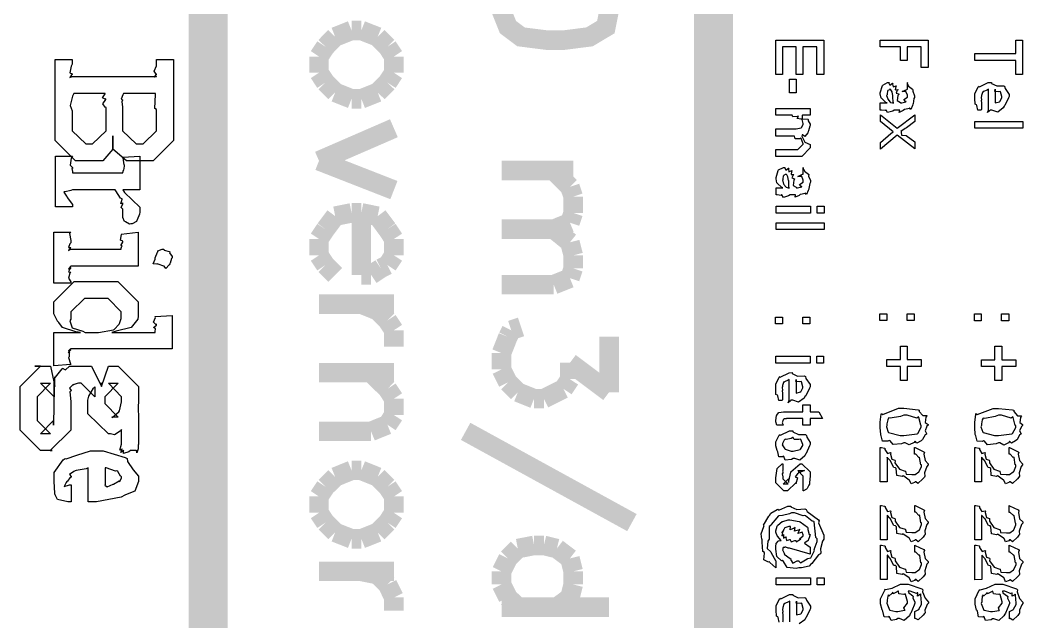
# Model space of a CAD drawing. Extents: x 0.1 to 11.6, y 0.3 to 16.2.
# Drawn here: x 1.266 to 1.778, y 1.013 to 1.32 of the extents above; entities that cross this region are included whole.
import ezdxf

# ---------------------------------------------------------------- set-up
doc = ezdxf.new("R2010")
doc.units = 0
doc.header["$MEASUREMENT"] = 0

msp = doc.modelspace()

# ---------------------------------------------------------------- linework, layer by layer
at = {"color": 0}
for points, const_width in [([(1.36165, 0.53169), (1.36165, 4.18001)], 0.02), ([(1.62001, 0.53169), (1.62001, 4.18001)], 0.02), ([(1.435, 1.315), (1.42665, 1.31169)], 0.01), ([(1.44, 1.315), (1.435, 1.315)], 0.01), ([(1.44835, 1.31169), (1.44, 1.315)], 0.01), ([(1.42665, 1.31169), (1.42165, 1.30664)], 0.01), ([(1.45335, 1.30664), (1.44835, 1.31169)], 0.01), ([(1.42165, 1.30664), (1.41835, 1.30165)], 0.01), ([(1.45665, 1.30165), (1.45335, 1.30664)], 0.01), ([(1.41835, 1.30165), (1.41835, 1.29335)], 0.01), ([(1.45665, 1.29335), (1.45665, 1.30165)], 0.01), ([(1.41835, 1.29335), (1.42165, 1.28836)], 0.01), ([(1.45335, 1.28836), (1.45665, 1.29335)], 0.01), ([(1.42165, 1.28836), (1.42665, 1.28331)], 0.01), ([(1.44835, 1.28331), (1.45335, 1.28836)], 0.01), ([(1.42665, 1.28331), (1.435, 1.28)], 0.01), ([(1.44, 1.28), (1.44835, 1.28331)], 0.01), ([(1.435, 1.28), (1.44, 1.28)], 0.01), ([(1.45665, 1.26497), (1.41835, 1.24832)], 0.01), ([(1.41835, 1.24832), (1.45665, 1.23334)], 0.01), ([(1.51167, 1.24333), (1.54833, 1.24333)], 0.01), ([(1.53836, 1.24333), (1.54665, 1.23497)], 0.01), ([(1.54665, 1.23497), (1.54833, 1.22998)], 0.01), ([(1.54833, 1.22998), (1.54833, 1.22168)], 0.01), ([(1.435, 1.22168), (1.42665, 1.22)], 0.01), ([(1.44, 1.22168), (1.435, 1.22168)], 0.01), ([(1.44, 1.22168), (1.44, 1.19)], 0.01), ([(1.44835, 1.22), (1.44, 1.22168)], 0.01), ([(1.54833, 1.22168), (1.54665, 1.21669)], 0.01), ([(1.42665, 1.22), (1.42165, 1.21332)], 0.01), ([(1.45335, 1.21332), (1.44835, 1.22)], 0.01), ([(1.54665, 1.21669), (1.53836, 1.21332)], 0.01), ([(1.42165, 1.21332), (1.41835, 1.20833)], 0.01), ([(1.45665, 1.20833), (1.45335, 1.21332)], 0.01), ([(1.53836, 1.21332), (1.51167, 1.21332)], 0.01), ([(1.53836, 1.21332), (1.54665, 1.20665)], 0.01), ([(1.41835, 1.20833), (1.41835, 1.19998)], 0.01), ([(1.45665, 1.19998), (1.45665, 1.20833)], 0.01), ([(1.54665, 1.20665), (1.54833, 1.19998)], 0.01), ([(1.41835, 1.19998), (1.42165, 1.19499)], 0.01), ([(1.45335, 1.19499), (1.45665, 1.19998)], 0.01), ([(1.54833, 1.19998), (1.54833, 1.19331)], 0.01), ([(1.42165, 1.19499), (1.42665, 1.19)], 0.01), ([(1.44997, 1.19331), (1.45335, 1.19499)], 0.01), ([(1.44, 1.19), (1.44499, 1.19)], 0.01), ([(1.44499, 1.19), (1.44997, 1.19331)], 0.01), ([(1.54833, 1.19331), (1.54665, 1.18831)], 0.01), ([(1.53836, 1.185), (1.51167, 1.185)], 0.01), ([(1.54665, 1.18831), (1.53836, 1.185)], 0.01), ([(1.41835, 1.17502), (1.45665, 1.17502)], 0.01), ([(1.44, 1.17502), (1.44835, 1.17166)], 0.01), ([(1.44835, 1.17166), (1.45335, 1.16667)], 0.01), ([(1.45335, 1.16667), (1.45665, 1.16168)], 0.01), ([(1.45665, 1.16168), (1.45665, 1.15332)], 0.01), ([(1.51497, 1.15831), (1.51665, 1.16168)], 0.01), ([(1.51665, 1.16168), (1.52165, 1.16336)], 0.01), ([(1.51167, 1.15001), (1.51497, 1.15831)], 0.01), ([(1.56668, 1.15831), (1.56668, 1.12999)], 0.01), ([(1.51167, 1.14166), (1.51167, 1.15001)], 0.01), ([(1.56668, 1.12999), (1.54665, 1.14502)], 0.01), ([(1.54665, 1.14502), (1.54665, 1.13666)], 0.01), ([(1.41835, 1.13997), (1.45665, 1.13997)], 0.01), ([(1.44499, 1.13997), (1.45335, 1.13167)], 0.01), ([(1.51497, 1.13498), (1.51167, 1.14166)], 0.01), ([(1.52001, 1.12999), (1.51497, 1.13498)], 0.01), ([(1.54665, 1.13666), (1.54335, 1.13167)], 0.01), ([(1.45335, 1.13167), (1.45665, 1.12668)], 0.01), ([(1.52832, 1.12668), (1.52001, 1.12999)], 0.01), ([(1.53999, 1.12999), (1.53331, 1.12668)], 0.01), ([(1.54335, 1.13167), (1.53999, 1.12999)], 0.01), ([(1.45665, 1.12668), (1.45665, 1.11833)], 0.01), ([(1.53331, 1.12668), (1.52832, 1.12668)], 0.01), ([(1.45665, 1.11833), (1.45335, 1.11334)], 0.01), ([(1.45335, 1.11334), (1.44499, 1.10997)], 0.01), ([(1.44499, 1.10997), (1.41835, 1.10997)], 0.01), ([(1.57835, 1.06331), (1.49333, 1.10997)], 0.01), ([(1.435, 1.09001), (1.42665, 1.08664)], 0.01), ([(1.44, 1.09001), (1.435, 1.09001)], 0.01), ([(1.44835, 1.08664), (1.44, 1.09001)], 0.01), ([(1.42665, 1.08664), (1.42165, 1.08165)], 0.01), ([(1.45335, 1.08165), (1.44835, 1.08664)], 0.01), ([(1.42165, 1.08165), (1.41835, 1.07666)], 0.01), ([(1.45665, 1.07666), (1.45335, 1.08165)], 0.01), ([(1.41835, 1.07666), (1.41835, 1.06831)], 0.01), ([(1.45665, 1.06831), (1.45665, 1.07666)], 0.01), ([(1.41835, 1.06831), (1.42165, 1.06331)], 0.01), ([(1.45335, 1.06331), (1.45665, 1.06831)], 0.01), ([(1.42165, 1.06331), (1.42665, 1.05832)], 0.01), ([(1.44835, 1.05832), (1.45335, 1.06331)], 0.01), ([(1.42665, 1.05832), (1.435, 1.05501)], 0.01), ([(1.44, 1.05501), (1.44835, 1.05832)], 0.01), ([(1.435, 1.05501), (1.44, 1.05501)], 0.01), ([(1.52832, 1.05165), (1.52001, 1.05002)], 0.01), ([(1.53331, 1.05165), (1.52832, 1.05165)], 0.01), ([(1.53999, 1.05002), (1.53331, 1.05165)], 0.01), ([(1.52001, 1.05002), (1.51497, 1.04498)], 0.01), ([(1.54665, 1.04498), (1.53999, 1.05002)], 0.01), ([(1.51497, 1.04498), (1.51167, 1.03836)], 0.01), ([(1.54833, 1.03836), (1.54665, 1.04498)], 0.01), ([(1.41835, 1.03836), (1.45665, 1.03836)], 0.01), ([(1.44, 1.03836), (1.44835, 1.03668)], 0.01), ([(1.44835, 1.03668), (1.45335, 1.03168)], 0.01), ([(1.51167, 1.03836), (1.51167, 1.03168)], 0.01), ([(1.54833, 1.03168), (1.54833, 1.03836)], 0.01), ([(1.45335, 1.03168), (1.45665, 1.02501)], 0.01), ([(1.51167, 1.03168), (1.51497, 1.02501)], 0.01), ([(1.54665, 1.02501), (1.54833, 1.03168)], 0.01), ([(1.45665, 1.02501), (1.45665, 1.01834)], 0.01), ([(1.51497, 1.02501), (1.52001, 1.02002)], 0.01), ([(1.53999, 1.02002), (1.54665, 1.02501)], 0.01), ([(1.56668, 1.02002), (1.51167, 1.02002)], 0.01)]:
    msp.add_lwpolyline(points, dxfattribs=dict(at, const_width=const_width))
at = {"color": 0, "const_width": 0.01}
msp.add_lwpolyline([(1.56668, 1.33002), (1.565, 1.33832), (1.55664, 1.34332), (1.54335, 1.34668), (1.535, 1.34668), (1.52165, 1.34332), (1.51497, 1.33832), (1.51167, 1.33002), (1.51167, 1.32498), (1.51497, 1.31668), (1.52165, 1.31169), (1.535, 1.31), (1.54335, 1.31), (1.55664, 1.31169), (1.565, 1.31668), (1.56668, 1.32498), (1.56668, 1.33002)], close=True, dxfattribs=at)
at = {"color": 0}
for points in [[(1.65192, 1.31006), (1.67643, 1.31006), (1.67643, 1.29248), (1.67296, 1.29248), (1.67296, 1.30659), (1.66581, 1.30659), (1.66581, 1.29248), (1.66233, 1.29248), (1.66233, 1.30659), (1.65539, 1.30659), (1.65539, 1.29248), (1.65192, 1.29248), (1.65192, 1.31006)], [(1.70524, 1.31006), (1.72976, 1.31006), (1.72976, 1.29595), (1.72629, 1.29595), (1.72629, 1.30659), (1.71913, 1.30659), (1.71913, 1.29964), (1.71565, 1.29964), (1.71565, 1.30659), (1.70524, 1.30659), (1.70524, 1.31006)], [(1.75358, 1.30311), (1.77463, 1.30311), (1.77463, 1.31006), (1.7781, 1.31006), (1.7781, 1.29248), (1.77463, 1.29248), (1.77463, 1.29964), (1.75358, 1.29964), (1.75358, 1.30311)], [(1.31299, 1.26107), (1.31299, 1.25434), (1.30778, 1.24826), (1.29932, 1.24826), (1.29389, 1.24826), (1.28348, 1.25868), (1.28348, 1.273), (1.28348, 1.30013), (1.29216, 1.30013), (1.29216, 1.29774), (1.29167, 1.29677), (1.29102, 1.29329), (1.29216, 1.29275), (1.29216, 1.29253), (1.29177, 1.29221), (1.29102, 1.29096), (1.29216, 1.29145), (1.29216, 1.29145), (1.33534, 1.29145), (1.33502, 1.29134), (1.33404, 1.29112), (1.33534, 1.29237), (1.33534, 1.29275), (1.33512, 1.2927), (1.33404, 1.29411), (1.33534, 1.29688), (1.33534, 1.29774), (1.33534, 1.30013), (1.34402, 1.30013), (1.34402, 1.27387), (1.34402, 1.25868), (1.3336, 1.24826), (1.32709, 1.24826), (1.31993, 1.24826), (1.31299, 1.25434), (1.31299, 1.26107)], [(1.6589, 1.29009), (1.66238, 1.29009), (1.66238, 1.28315), (1.6589, 1.28315), (1.6589, 1.29009)], [(1.70876, 1.27794), (1.70811, 1.27816), (1.70606, 1.28011), (1.70594, 1.28033), (1.70578, 1.28038), (1.70529, 1.2825), (1.70529, 1.28315), (1.70529, 1.28315), (1.70638, 1.28684), (1.7066, 1.28706), (1.7066, 1.28706), (1.70904, 1.28836), (1.70985, 1.28836), (1.70975, 1.28809), (1.71029, 1.287), (1.71164, 1.28803), (1.71181, 1.28792), (1.71164, 1.28754), (1.71192, 1.28608), (1.71343, 1.28673), (1.71354, 1.28662), (1.71326, 1.28624), (1.713, 1.28467), (1.71436, 1.28478), (1.71442, 1.28467), (1.71403, 1.2844), (1.71343, 1.28293), (1.71479, 1.2825), (1.71485, 1.28228), (1.71436, 1.28174), (1.71403, 1.27913), (1.7156, 1.27816), (1.71571, 1.27794), (1.71571, 1.27794), (1.71636, 1.27794), (1.71636, 1.27794), (1.71636, 1.27794), (1.71843, 1.27848), (1.71853, 1.27859), (1.71821, 1.27865), (1.71733, 1.27962), (1.71918, 1.28082), (1.71918, 1.2812), (1.71918, 1.28185), (1.71843, 1.28369), (1.71832, 1.2838), (1.71787, 1.28369), (1.71653, 1.28369), (1.71892, 1.28483), (1.71918, 1.28488), (1.71918, 1.28836), (1.71913, 1.28809), (1.7194, 1.28717), (1.71963, 1.28706), (1.71978, 1.2864), (1.72185, 1.28494), (1.722, 1.28467), (1.7219, 1.28385), (1.72287, 1.28158), (1.72287, 1.28076), (1.72254, 1.28017), (1.72211, 1.27751), (1.722, 1.27729), (1.72179, 1.27658), (1.72086, 1.27452), (1.72026, 1.27534), (1.72026, 1.27534), (1.72017, 1.27501), (1.71787, 1.27452), (1.71767, 1.27447), (1.71707, 1.27403), (1.71506, 1.27306), (1.71528, 1.27425), (1.71528, 1.27425), (1.71246, 1.27425), (1.71175, 1.27377), (1.70904, 1.273), (1.70833, 1.27425), (1.70811, 1.27425), (1.7079, 1.27398), (1.70594, 1.27425), (1.70529, 1.27425), (1.70529, 1.27794), (1.70617, 1.27794), (1.70811, 1.27794), (1.70876, 1.27794)], [(1.75711, 1.27794), (1.75711, 1.27447), (1.75689, 1.2742), (1.75521, 1.27414), (1.75467, 1.27658), (1.7545, 1.27686), (1.7545, 1.27686), (1.75375, 1.27723), (1.75364, 1.28022), (1.75364, 1.2812), (1.75364, 1.2825), (1.75543, 1.28608), (1.75581, 1.2864), (1.75597, 1.28613), (1.76053, 1.28836), (1.7621, 1.28836), (1.7621, 1.28792), (1.76486, 1.28657), (1.76839, 1.28673), (1.76882, 1.28641), (1.7691, 1.28537), (1.77121, 1.28228), (1.77121, 1.2812), (1.77089, 1.28044), (1.76904, 1.27653), (1.76861, 1.2762), (1.76822, 1.27533), (1.76535, 1.27327), (1.76243, 1.27425), (1.76144, 1.27425), (1.76113, 1.27393), (1.7601, 1.27301), (1.76058, 1.27425), (1.76058, 1.27425), (1.76058, 1.28488), (1.76004, 1.28451), (1.75814, 1.28369), (1.75797, 1.2838), (1.75797, 1.2838), (1.75754, 1.28331), (1.75711, 1.28174), (1.75711, 1.2812), (1.75689, 1.28087), (1.75711, 1.27924), (1.75711, 1.27924), (1.75694, 1.27913), (1.75711, 1.27794), (1.75711, 1.27794)], [(1.29302, 1.28277), (1.29226, 1.28141), (1.29112, 1.27658), (1.29216, 1.27393), (1.29216, 1.27301), (1.29216, 1.26367), (1.2991, 1.25694), (1.3004, 1.25694), (1.30257, 1.25694), (1.30952, 1.26367), (1.30952, 1.27561), (1.30903, 1.27566), (1.30789, 1.27751), (1.3093, 1.27962), (1.3093, 1.27995), (1.30897, 1.27989), (1.30773, 1.2806), (1.30908, 1.28261), (1.30908, 1.28277), (1.29302, 1.28277)], [(1.31841, 1.28277), (1.31803, 1.28212), (1.31728, 1.27989), (1.31798, 1.27946), (1.31798, 1.2793), (1.31749, 1.27854), (1.31798, 1.27588), (1.31798, 1.27496), (1.31798, 1.26367), (1.32492, 1.25694), (1.32644, 1.25694), (1.3284, 1.25694), (1.33534, 1.26367), (1.33534, 1.27452), (1.33447, 1.27512), (1.3348, 1.28217), (1.33469, 1.28277), (1.31841, 1.28277)], [(1.71224, 1.27794), (1.71186, 1.27805), (1.71181, 1.2812), (1.71181, 1.28163), (1.71175, 1.28163), (1.71138, 1.28348), (1.71138, 1.28358), (1.71138, 1.28358), (1.71078, 1.28462), (1.71072, 1.28467), (1.71067, 1.28467), (1.71035, 1.28488), (1.71029, 1.28488), (1.71007, 1.28467), (1.70925, 1.28434), (1.70919, 1.28423), (1.70893, 1.28386), (1.70876, 1.28255), (1.70876, 1.28206), (1.70856, 1.28174), (1.7091, 1.28006), (1.70921, 1.27989), (1.7091, 1.27978), (1.71039, 1.27827), (1.7105, 1.27816), (1.7105, 1.27816), (1.71149, 1.27794), (1.71181, 1.27794), (1.71224, 1.27794)], [(1.76406, 1.28489), (1.76406, 1.27794), (1.76406, 1.27794), (1.76628, 1.27848), (1.76644, 1.27859), (1.76644, 1.27859), (1.76753, 1.28054), (1.76753, 1.2812), (1.76753, 1.2812), (1.76676, 1.28364), (1.76665, 1.2838), (1.766, 1.28364), (1.76389, 1.2838), (1.76406, 1.28489), (1.76406, 1.28489)], [(1.65196, 1.27507), (1.66954, 1.27507), (1.66954, 1.27159), (1.66564, 1.27159), (1.66536, 1.27143), (1.66547, 1.2698), (1.66824, 1.26964), (1.66846, 1.26942), (1.6684, 1.26883), (1.66954, 1.26704), (1.66954, 1.26639), (1.66922, 1.26595), (1.66862, 1.26356), (1.66846, 1.26335), (1.66824, 1.26264), (1.66678, 1.26074), (1.66564, 1.26167), (1.66542, 1.26161), (1.66515, 1.26091), (1.66683, 1.25787), (1.66954, 1.25662), (1.66954, 1.25619), (1.66954, 1.25488), (1.66521, 1.25054), (1.66368, 1.25054), (1.65196, 1.25054), (1.65196, 1.25402), (1.66194, 1.25402), (1.66325, 1.25402), (1.66585, 1.25684), (1.66585, 1.25705), (1.66585, 1.25705), (1.66493, 1.25971), (1.66476, 1.25988), (1.66411, 1.2596), (1.66174, 1.2596), (1.6614, 1.26096), (1.66129, 1.26096), (1.65196, 1.26096), (1.65196, 1.26465), (1.66238, 1.26465), (1.66238, 1.26465), (1.66482, 1.26519), (1.66499, 1.2653), (1.66499, 1.2653), (1.66585, 1.26693), (1.66585, 1.26747), (1.66585, 1.26747), (1.66531, 1.26948), (1.66521, 1.26964), (1.66465, 1.26959), (1.66287, 1.26997), (1.66347, 1.27116), (1.66347, 1.27116), (1.66282, 1.27094), (1.66064, 1.27073), (1.66032, 1.27159), (1.66021, 1.27159), (1.65196, 1.27159), (1.65196, 1.27507)], [(1.70535, 1.27186), (1.71403, 1.26492), (1.72293, 1.27186), (1.72293, 1.26839), (1.71881, 1.26513), (1.71804, 1.26476), (1.71588, 1.26334), (1.71619, 1.26318), (1.71619, 1.26318), (1.71599, 1.26297), (1.71625, 1.26139), (1.71847, 1.26134), (1.71858, 1.26123), (1.72293, 1.25797), (1.72293, 1.2545), (1.71403, 1.26145), (1.70535, 1.25429), (1.70535, 1.25776), (1.71078, 1.26232), (1.71186, 1.26318), (1.70535, 1.26839), (1.70535, 1.27186)], [(1.75364, 1.26839), (1.77815, 1.26839), (1.77815, 1.26492), (1.75364, 1.26492), (1.75364, 1.26839)], [(1.32677, 1.2334), (1.31809, 1.2334), (1.31896, 1.2321), (1.32677, 1.22461), (1.32677, 1.22211), (1.32661, 1.22103), (1.32547, 1.2181), (1.32525, 1.21777), (1.32503, 1.21723), (1.32292, 1.21604), (1.32221, 1.21604), (1.32151, 1.21598), (1.31939, 1.21712), (1.31917, 1.21734), (1.31896, 1.21734), (1.31809, 1.21929), (1.31809, 1.21994), (1.31809, 1.21994), (1.31809, 1.22271), (1.31809, 1.22363), (1.31803, 1.22363), (1.31722, 1.22439), (1.31809, 1.22629), (1.31809, 1.22689), (1.31793, 1.22672), (1.31711, 1.22629), (1.31771, 1.22868), (1.31765, 1.22884), (1.31695, 1.22917), (1.31456, 1.23302), (1.31418, 1.2334), (1.29226, 1.2334), (1.2914, 1.23313), (1.28863, 1.23253), (1.28803, 1.23242), (1.28792, 1.23231), (1.28787, 1.23231), (1.28923, 1.23025), (1.28966, 1.22993), (1.28955, 1.22949), (1.29226, 1.22591), (1.29226, 1.22472), (1.28358, 1.22472), (1.28358, 1.25076), (1.29226, 1.25076), (1.29172, 1.24973), (1.29112, 1.24604), (1.29226, 1.2449), (1.29226, 1.24446), (1.29199, 1.24436), (1.29226, 1.24284), (1.29226, 1.2423), (1.29226, 1.2423), (1.29226, 1.24208), (1.29226, 1.24208), (1.31809, 1.24208), (1.31809, 1.24208), (1.31809, 1.24224), (1.31809, 1.24229), (1.31809, 1.24229), (1.31841, 1.24349), (1.31852, 1.2436), (1.31852, 1.2436), (1.31896, 1.24555), (1.31896, 1.2462), (1.31879, 1.2462), (1.3182, 1.24978), (1.31809, 1.25011), (1.32677, 1.25076), (1.32677, 1.23578), (1.32677, 1.2334)], [(1.65549, 1.23454), (1.65483, 1.23475), (1.65278, 1.23671), (1.65267, 1.23693), (1.6525, 1.23698), (1.65201, 1.23909), (1.65201, 1.23974), (1.65201, 1.23974), (1.6531, 1.24343), (1.65332, 1.24365), (1.65332, 1.24365), (1.65576, 1.24495), (1.65657, 1.24496), (1.65647, 1.24468), (1.65701, 1.2436), (1.65836, 1.24463), (1.65853, 1.24452), (1.65836, 1.24414), (1.65864, 1.24268), (1.66015, 1.24333), (1.66026, 1.24322), (1.66, 1.24284), (1.65972, 1.24127), (1.66108, 1.24137), (1.66114, 1.24127), (1.66075, 1.24099), (1.66015, 1.23953), (1.66151, 1.23909), (1.66157, 1.23888), (1.66108, 1.23834), (1.66075, 1.23573), (1.66233, 1.23476), (1.66243, 1.23454), (1.66243, 1.23454), (1.66308, 1.23454), (1.66308, 1.23454), (1.66308, 1.23454), (1.66515, 1.23508), (1.66525, 1.23519), (1.66493, 1.23524), (1.66407, 1.23622), (1.6659, 1.23741), (1.6659, 1.23779), (1.6659, 1.23844), (1.66515, 1.24029), (1.66504, 1.2404), (1.66461, 1.24029), (1.66325, 1.24029), (1.66564, 1.24143), (1.6659, 1.24148), (1.6659, 1.24495), (1.66585, 1.24468), (1.66612, 1.24376), (1.66635, 1.24365), (1.6665, 1.243), (1.66857, 1.24154), (1.66872, 1.24127), (1.66862, 1.24045), (1.6696, 1.23817), (1.6696, 1.23736), (1.66928, 1.23676), (1.66883, 1.2341), (1.66872, 1.23389), (1.66851, 1.23318), (1.66758, 1.23112), (1.66699, 1.23193), (1.66699, 1.23193), (1.66689, 1.23161), (1.66461, 1.23112), (1.66439, 1.23107), (1.66379, 1.23063), (1.66178, 1.22966), (1.662, 1.23085), (1.662, 1.23085), (1.65918, 1.23085), (1.65847, 1.23036), (1.65576, 1.2296), (1.65506, 1.23085), (1.65483, 1.23085), (1.65463, 1.23058), (1.65267, 1.23085), (1.65201, 1.23085), (1.65201, 1.23454), (1.65289, 1.23454), (1.65483, 1.23454), (1.65549, 1.23454)], [(1.65896, 1.23454), (1.65858, 1.23465), (1.65853, 1.23779), (1.65853, 1.23823), (1.65847, 1.23823), (1.6581, 1.24007), (1.6581, 1.24018), (1.6581, 1.24018), (1.6575, 1.24121), (1.65744, 1.24127), (1.65739, 1.24127), (1.65707, 1.24148), (1.65701, 1.24148), (1.65679, 1.24127), (1.65597, 1.24094), (1.65593, 1.24083), (1.65565, 1.24045), (1.65549, 1.23915), (1.65549, 1.23866), (1.65528, 1.23834), (1.65582, 1.23665), (1.65593, 1.23649), (1.65582, 1.23638), (1.65713, 1.23486), (1.65722, 1.23475), (1.65722, 1.23475), (1.65821, 1.23454), (1.65853, 1.23454), (1.65896, 1.23454)], [(1.65207, 1.22504), (1.66965, 1.22504), (1.66965, 1.22157), (1.65207, 1.22157), (1.65207, 1.22504)], [(1.67312, 1.22504), (1.6766, 1.22504), (1.6766, 1.22157), (1.67312, 1.22157), (1.67312, 1.22504)], [(1.65207, 1.21663), (1.6766, 1.21663), (1.6766, 1.21316), (1.65207, 1.21316), (1.65207, 1.21663)], [(1.32596, 1.19439), (1.29145, 1.19439), (1.29112, 1.19407), (1.29031, 1.19293), (1.29145, 1.19374), (1.29145, 1.19374), (1.29107, 1.19331), (1.29031, 1.19152), (1.29145, 1.19141), (1.29145, 1.19135), (1.29096, 1.19081), (1.29031, 1.18832), (1.29145, 1.18636), (1.29145, 1.18571), (1.28277, 1.18571), (1.28277, 1.21175), (1.29145, 1.21175), (1.29074, 1.21115), (1.29145, 1.20757), (1.29145, 1.20633), (1.29102, 1.20584), (1.29031, 1.20394), (1.29145, 1.20394), (1.29145, 1.20394), (1.29112, 1.20367), (1.29031, 1.20253), (1.29145, 1.20307), (1.29145, 1.20307), (1.31728, 1.20307), (1.31728, 1.20307), (1.31728, 1.20356), (1.31728, 1.20372), (1.31728, 1.20372), (1.3176, 1.2047), (1.31771, 1.20481), (1.31765, 1.20481), (1.31711, 1.20502), (1.31814, 1.20665), (1.31814, 1.20719), (1.31803, 1.20714), (1.31695, 1.20774), (1.31738, 1.21056), (1.31728, 1.21088), (1.32596, 1.21175), (1.32596, 1.19678), (1.32596, 1.19439)], [(1.34332, 1.19873), (1.34288, 1.19841), (1.34223, 1.19591), (1.34201, 1.19569), (1.34169, 1.19504), (1.34012, 1.19325), (1.33925, 1.19439), (1.33898, 1.19439), (1.33898, 1.19439), (1.33615, 1.19548), (1.33594, 1.19569), (1.3355, 1.19542), (1.3335, 1.19569), (1.33464, 1.19797), (1.33464, 1.19873), (1.33464, 1.19873), (1.33572, 1.20155), (1.33594, 1.20177), (1.33594, 1.20177), (1.33588, 1.20226), (1.33816, 1.20307), (1.33898, 1.20307), (1.33919, 1.20264), (1.3418, 1.20199), (1.34201, 1.20177), (1.34191, 1.20122), (1.34332, 1.19938), (1.34332, 1.19873)], [(1.29644, 1.16059), (1.29405, 1.16091), (1.28716, 1.16314), (1.28527, 1.16558), (1.28494, 1.16601), (1.28478, 1.16601), (1.28277, 1.17008), (1.28277, 1.17144), (1.28277, 1.17621), (1.29319, 1.18663), (1.30273, 1.18663), (1.31554, 1.18663), (1.32596, 1.17621), (1.32596, 1.16883), (1.32579, 1.16737), (1.32237, 1.16308), (1.31473, 1.16113), (1.3125, 1.16059), (1.33464, 1.16059), (1.33464, 1.16059), (1.33464, 1.16091), (1.33464, 1.16102), (1.33464, 1.16102), (1.3348, 1.16238), (1.33485, 1.16254), (1.33464, 1.16254), (1.33382, 1.16308), (1.33529, 1.16433), (1.33529, 1.16471), (1.33496, 1.16466), (1.33371, 1.16574), (1.33474, 1.16824), (1.33464, 1.16862), (1.34332, 1.16927), (1.34332, 1.15451), (1.34332, 1.15213), (1.29145, 1.15213), (1.29112, 1.15191), (1.29031, 1.15115), (1.29145, 1.15169), (1.29145, 1.15169), (1.29107, 1.15142), (1.2902, 1.15034), (1.29102, 1.15039), (1.29102, 1.15039), (1.29064, 1.15012), (1.29058, 1.14854), (1.29058, 1.148), (1.29026, 1.14779), (1.29129, 1.14453), (1.29145, 1.1441), (1.28277, 1.14344), (1.28277, 1.1582), (1.28277, 1.16059), (1.29644, 1.16059)], [(1.29883, 1.16059), (1.30534, 1.16059), (1.30566, 1.16053), (1.31326, 1.16194), (1.31358, 1.16211), (1.31358, 1.16211), (1.31624, 1.16482), (1.31641, 1.16515), (1.31641, 1.16515), (1.31728, 1.16775), (1.31728, 1.16862), (1.31728, 1.171), (1.31055, 1.17795), (1.3049, 1.17795), (1.29839, 1.17795), (1.29145, 1.17101), (1.29145, 1.16732), (1.29102, 1.16655), (1.29216, 1.16287), (1.29758, 1.16113), (1.29883, 1.16059)], [(1.70514, 1.17008), (1.70861, 1.17008), (1.70861, 1.16661), (1.70514, 1.16661), (1.70514, 1.17008)], [(1.71903, 1.17008), (1.72271, 1.17008), (1.72271, 1.16661), (1.71903, 1.16661), (1.71903, 1.17008)], [(1.75347, 1.17003), (1.75694, 1.17003), (1.75694, 1.16656), (1.75347, 1.16656), (1.75347, 1.17003)], [(1.76736, 1.17003), (1.77106, 1.17003), (1.77106, 1.16656), (1.76736, 1.16656), (1.76736, 1.17003)], [(1.65181, 1.16835), (1.65528, 1.16835), (1.65528, 1.16488), (1.65181, 1.16488), (1.65181, 1.16835)], [(1.66569, 1.16835), (1.66938, 1.16835), (1.66938, 1.16488), (1.66569, 1.16488), (1.66569, 1.16835)], [(1.70865, 1.14665), (1.7156, 1.14665), (1.7156, 1.15359), (1.71907, 1.15359), (1.71907, 1.14665), (1.72624, 1.14665), (1.72624, 1.14318), (1.71907, 1.14318), (1.71907, 1.13602), (1.7156, 1.13602), (1.7156, 1.14318), (1.70865, 1.14318), (1.70865, 1.14665)], [(1.757, 1.14659), (1.76394, 1.14659), (1.76394, 1.15354), (1.76742, 1.15353), (1.76742, 1.14659), (1.77458, 1.14659), (1.77458, 1.14312), (1.76742, 1.14312), (1.76742, 1.13596), (1.76394, 1.13596), (1.76394, 1.14312), (1.757, 1.14312), (1.757, 1.14659)], [(1.65186, 1.14838), (1.66943, 1.14838), (1.66943, 1.14491), (1.65186, 1.14491), (1.65186, 1.14838)], [(1.6729, 1.14838), (1.67637, 1.14838), (1.67637, 1.14491), (1.6729, 1.14491), (1.6729, 1.14838)], [(1.30718, 1.13482), (1.30718, 1.13287), (1.31066, 1.14328), (1.31565, 1.14328), (1.32606, 1.13287), (1.32606, 1.12484), (1.3259, 1.12294), (1.32606, 1.11578), (1.32606, 1.11333), (1.32606, 1.10335), (1.3259, 1.10286), (1.32585, 1.10102), (1.32585, 1.10096), (1.32579, 1.10048), (1.3253, 1.09896), (1.32498, 1.10031), (1.32498, 1.10031), (1.32492, 1.10021), (1.32265, 1.1001), (1.32194, 1.1001), (1.32118, 1.09955), (1.31841, 1.09863), (1.31847, 1.10031), (1.31847, 1.10031), (1.3182, 1.09999), (1.317, 1.09907), (1.31765, 1.10091), (1.3176, 1.10096), (1.31744, 1.10075), (1.31652, 1.10042), (1.31738, 1.10346), (1.31738, 1.10444), (1.31738, 1.11095), (1.31662, 1.11013), (1.31375, 1.10818), (1.31174, 1.10878), (1.31109, 1.10878), (1.31066, 1.10878), (1.30024, 1.11898), (1.30024, 1.12592), (1.30024, 1.12592), (1.30062, 1.12798), (1.30311, 1.13211), (1.30371, 1.13265), (1.30371, 1.12766), (1.29677, 1.1346), (1.29546, 1.1346), (1.29476, 1.13438), (1.2927, 1.13379), (1.29308, 1.13395), (1.29308, 1.13395), (1.29243, 1.13368), (1.29085, 1.13211), (1.29161, 1.13086), (1.29156, 1.13048), (1.29096, 1.13026), (1.29156, 1.12522), (1.29156, 1.12353), (1.29156, 1.11334), (1.29156, 1.11051), (1.28093, 1.1001), (1.28201, 1.1001), (1.27593, 1.1001), (1.26552, 1.11051), (1.26552, 1.1244), (1.26552, 1.13287), (1.27593, 1.14328), (1.27311, 1.14328), (1.28114, 1.14328), (1.28331, 1.13287), (1.28331, 1.13786), (1.28364, 1.1377), (1.28711, 1.14198), (1.28743, 1.1422), (1.28738, 1.14209), (1.28874, 1.14144), (1.29085, 1.14328), (1.29156, 1.14328), (1.30198, 1.14328), (1.30718, 1.13287), (1.30718, 1.13482)], [(1.65533, 1.12956), (1.65533, 1.12608), (1.65511, 1.12581), (1.65343, 1.12576), (1.65289, 1.1282), (1.65272, 1.12847), (1.65272, 1.12847), (1.65196, 1.12885), (1.65186, 1.13184), (1.65186, 1.13281), (1.65186, 1.13412), (1.65365, 1.1377), (1.65403, 1.13802), (1.65419, 1.13775), (1.65875, 1.13997), (1.66032, 1.13998), (1.66032, 1.13954), (1.66308, 1.13818), (1.66661, 1.13835), (1.66704, 1.13802), (1.66732, 1.13699), (1.66943, 1.1339), (1.66943, 1.13281), (1.66911, 1.13205), (1.66726, 1.12814), (1.66683, 1.12782), (1.66644, 1.12695), (1.66357, 1.12489), (1.66064, 1.12587), (1.65967, 1.12587), (1.65935, 1.12554), (1.65831, 1.12462), (1.65881, 1.12587), (1.65881, 1.12587), (1.65881, 1.1365), (1.65826, 1.13612), (1.65636, 1.13531), (1.65619, 1.13542), (1.65619, 1.13542), (1.65576, 1.13493), (1.65533, 1.13336), (1.65533, 1.13281), (1.65511, 1.13249), (1.65533, 1.13086), (1.65533, 1.13086), (1.65517, 1.13075), (1.65533, 1.12956), (1.65533, 1.12956)], [(1.28288, 1.13525), (1.28288, 1.12766), (1.27593, 1.1346), (1.2781, 1.1346), (1.28114, 1.1346), (1.2742, 1.12766), (1.2742, 1.1218), (1.2742, 1.11551), (1.28114, 1.10878), (1.28006, 1.10878), (1.27593, 1.10878), (1.28266, 1.11551), (1.28266, 1.11312), (1.28288, 1.12006), (1.28288, 1.12386), (1.28288, 1.13243), (1.28288, 1.13525)], [(1.31738, 1.12657), (1.31738, 1.12766), (1.31066, 1.1346), (1.31369, 1.1346), (1.31565, 1.1346), (1.30892, 1.12766), (1.30892, 1.12549), (1.30892, 1.12419), (1.31565, 1.11724), (1.31239, 1.11724), (1.31266, 1.11713), (1.31608, 1.11995), (1.3163, 1.1205), (1.3163, 1.1205), (1.31738, 1.12505), (1.31738, 1.12657)], [(1.66228, 1.1365), (1.66228, 1.12956), (1.66228, 1.12956), (1.6645, 1.1301), (1.66465, 1.13021), (1.66465, 1.13021), (1.66575, 1.13216), (1.66575, 1.13281), (1.66575, 1.13281), (1.66499, 1.13526), (1.66488, 1.13542), (1.66422, 1.13526), (1.66211, 1.13542), (1.66228, 1.1365), (1.66228, 1.1365)], [(1.65582, 1.11306), (1.65235, 1.11306), (1.65235, 1.11306), (1.65192, 1.11486), (1.65192, 1.11545), (1.65192, 1.11545), (1.65224, 1.11811), (1.65235, 1.11827), (1.65235, 1.11827), (1.65332, 1.11952), (1.65343, 1.11958), (1.65343, 1.11958), (1.65588, 1.12001), (1.65668, 1.12001), (1.66581, 1.12001), (1.66581, 1.12348), (1.66949, 1.12348), (1.66949, 1.12001), (1.67383, 1.12001), (1.67578, 1.11654), (1.66949, 1.11654), (1.66949, 1.11306), (1.66581, 1.11306), (1.66581, 1.11654), (1.65733, 1.11654), (1.65713, 1.11637), (1.65608, 1.11637), (1.65603, 1.11632), (1.65593, 1.11616), (1.6556, 1.11578), (1.6556, 1.11567), (1.65543, 1.11545), (1.65539, 1.1148), (1.65539, 1.11458), (1.65522, 1.11437), (1.65571, 1.11323), (1.65582, 1.11306)], [(1.71739, 1.12175), (1.71739, 1.12175), (1.72461, 1.12104), (1.72521, 1.12088), (1.72521, 1.12017), (1.72711, 1.118), (1.72906, 1.118), (1.72911, 1.11784), (1.72868, 1.11719), (1.72831, 1.11448), (1.72976, 1.11344), (1.72976, 1.11306), (1.72917, 1.11258), (1.72819, 1.11024), (1.729, 1.10883), (1.72889, 1.10851), (1.72819, 1.10818), (1.72694, 1.10574), (1.72672, 1.10568), (1.72618, 1.10514), (1.72407, 1.10395), (1.72319, 1.10487), (1.72304, 1.10482), (1.7226, 1.10422), (1.72011, 1.10303), (1.71804, 1.10417), (1.71739, 1.10417), (1.71615, 1.10362), (1.71186, 1.10319), (1.71035, 1.10509), (1.70979, 1.10525), (1.70925, 1.10487), (1.70643, 1.10503), (1.70578, 1.10775), (1.70568, 1.10807), (1.70557, 1.1084), (1.70524, 1.11193), (1.70524, 1.11306), (1.70524, 1.11458), (1.70578, 1.11882), (1.70589, 1.11914), (1.7066, 1.11865), (1.71468, 1.12174), (1.71739, 1.12175)], [(1.71739, 1.11827), (1.71571, 1.11762), (1.71039, 1.11664), (1.70958, 1.11681), (1.70958, 1.11675), (1.70915, 1.11594), (1.70871, 1.11382), (1.70871, 1.11306), (1.70844, 1.11236), (1.70942, 1.10959), (1.70958, 1.10938), (1.70958, 1.10938), (1.71544, 1.10786), (1.71739, 1.10786), (1.71739, 1.10786), (1.72424, 1.10878), (1.72456, 1.10894), (1.72456, 1.10894), (1.72629, 1.11203), (1.72629, 1.11306), (1.72601, 1.11306), (1.72499, 1.11708), (1.72478, 1.1174), (1.72396, 1.11675), (1.71903, 1.11827), (1.71739, 1.11827)], [(1.76574, 1.12169), (1.76574, 1.12169), (1.77294, 1.12098), (1.77354, 1.12082), (1.77354, 1.12012), (1.77544, 1.11795), (1.7774, 1.11795), (1.77746, 1.11778), (1.77701, 1.11713), (1.77664, 1.11442), (1.7781, 1.11339), (1.7781, 1.11301), (1.7775, 1.11252), (1.77653, 1.11019), (1.77735, 1.10878), (1.77724, 1.10845), (1.77653, 1.10813), (1.77528, 1.10568), (1.77507, 1.10563), (1.77453, 1.10509), (1.7724, 1.1039), (1.77154, 1.10482), (1.77138, 1.10476), (1.77094, 1.10417), (1.76844, 1.10297), (1.76639, 1.10411), (1.76574, 1.10411), (1.76449, 1.10357), (1.76019, 1.10314), (1.75868, 1.10503), (1.75814, 1.1052), (1.7576, 1.10482), (1.75478, 1.10498), (1.75412, 1.10769), (1.75401, 1.10802), (1.7539, 1.10834), (1.75358, 1.11187), (1.75358, 1.11301), (1.75358, 1.11453), (1.75412, 1.11876), (1.75424, 1.11909), (1.75493, 1.1186), (1.76303, 1.12169), (1.76574, 1.12169)], [(1.76574, 1.11822), (1.76406, 1.11757), (1.75874, 1.11659), (1.75792, 1.11675), (1.75792, 1.1167), (1.75749, 1.11589), (1.75706, 1.11377), (1.75706, 1.11301), (1.75678, 1.1123), (1.75776, 1.10954), (1.75792, 1.10932), (1.75792, 1.10932), (1.76378, 1.1078), (1.76574, 1.1078), (1.76574, 1.1078), (1.77257, 1.10873), (1.77289, 1.10888), (1.77289, 1.10888), (1.77463, 1.11198), (1.77463, 1.11301), (1.77436, 1.11301), (1.77333, 1.11702), (1.77311, 1.11735), (1.77229, 1.1167), (1.76736, 1.11822), (1.76574, 1.11822)], [(1.66058, 1.11024), (1.6606, 1.10975), (1.66357, 1.1084), (1.66715, 1.10829), (1.66754, 1.10786), (1.66769, 1.10693), (1.66949, 1.10422), (1.66949, 1.1033), (1.66917, 1.10254), (1.66749, 1.09863), (1.6671, 1.09831), (1.66678, 1.09738), (1.66422, 1.09516), (1.66163, 1.09614), (1.66081, 1.09614), (1.66, 1.09565), (1.65674, 1.09516), (1.65593, 1.09706), (1.6556, 1.09722), (1.65537, 1.09695), (1.65354, 1.09695), (1.65294, 1.09955), (1.65278, 1.09983), (1.65256, 1.1001), (1.65192, 1.10254), (1.6519, 1.1033), (1.65192, 1.10455), (1.65369, 1.10797), (1.65408, 1.10829), (1.65424, 1.10796), (1.65896, 1.11024), (1.66058, 1.11024)], [(1.6606, 1.10677), (1.65978, 1.10639), (1.65717, 1.10574), (1.65674, 1.10596), (1.65668, 1.1059), (1.65619, 1.10541), (1.65537, 1.10384), (1.65539, 1.1033), (1.65517, 1.10303), (1.65647, 1.10107), (1.65668, 1.10091), (1.65668, 1.10091), (1.65978, 1.09983), (1.66081, 1.09983), (1.66081, 1.09983), (1.66428, 1.10075), (1.6645, 1.10091), (1.6645, 1.10091), (1.66581, 1.1027), (1.66581, 1.1033), (1.66581, 1.1033), (1.66471, 1.10574), (1.6645, 1.1059), (1.66374, 1.10574), (1.66124, 1.10585), (1.66075, 1.10677), (1.6606, 1.10677)], [(1.30029, 1.09125), (1.29932, 1.09082), (1.29416, 1.09), (1.29378, 1.08973), (1.29297, 1.08941), (1.29074, 1.08784), (1.29161, 1.08686), (1.29161, 1.08648), (1.29096, 1.08626), (1.28977, 1.08447), (1.28944, 1.08431), (1.28901, 1.08377), (1.28803, 1.08181), (1.29085, 1.08268), (1.29161, 1.08257), (1.29161, 1.07389), (1.28988, 1.07389), (1.28461, 1.07509), (1.28348, 1.07747), (1.28337, 1.07802), (1.28326, 1.07812), (1.28293, 1.08442), (1.28293, 1.08648), (1.28293, 1.08887), (1.2876, 1.09538), (1.28857, 1.09603), (1.28906, 1.09587), (1.2946, 1.09777), (1.3016, 1.09993), (1.30398, 1.09994), (1.30805, 1.09993), (1.31928, 1.09668), (1.32026, 1.09603), (1.32042, 1.09451), (1.32341, 1.09022), (1.32612, 1.08697), (1.32612, 1.08583), (1.32601, 1.08426), (1.32417, 1.07943), (1.32031, 1.07791), (1.31917, 1.07737), (1.31728, 1.07639), (1.30452, 1.07389), (1.30029, 1.07389), (1.30029, 1.09125)], [(1.70876, 1.0842), (1.70529, 1.0842), (1.70529, 1.10178), (1.70589, 1.10178), (1.70746, 1.10145), (1.70768, 1.10135), (1.70768, 1.10069), (1.70899, 1.09869), (1.71056, 1.09912), (1.71072, 1.09896), (1.71056, 1.09825), (1.71121, 1.0957), (1.71278, 1.09516), (1.71289, 1.09483), (1.71283, 1.0938), (1.71511, 1.0906), (1.71799, 1.08963), (1.71832, 1.08941), (1.71821, 1.08941), (1.71853, 1.08811), (1.72146, 1.08789), (1.72244, 1.08789), (1.72314, 1.08789), (1.72504, 1.08919), (1.72526, 1.08941), (1.72526, 1.08941), (1.72635, 1.09201), (1.72635, 1.09288), (1.72607, 1.09288), (1.72542, 1.09657), (1.72526, 1.09679), (1.72504, 1.09668), (1.72342, 1.09831), (1.72287, 1.09831), (1.72287, 1.10178), (1.72308, 1.10173), (1.72754, 1.09956), (1.72786, 1.09918), (1.7276, 1.09831), (1.72819, 1.09505), (1.72982, 1.09343), (1.72982, 1.09288), (1.72911, 1.09207), (1.72797, 1.08876), (1.72814, 1.08697), (1.72786, 1.08659), (1.72715, 1.08567), (1.72456, 1.08328), (1.72342, 1.0842), (1.72308, 1.0842), (1.72276, 1.08382), (1.72103, 1.08317), (1.72026, 1.08496), (1.72006, 1.08507), (1.72006, 1.08507), (1.71729, 1.08702), (1.71701, 1.08724), (1.71647, 1.08692), (1.71376, 1.0874), (1.71349, 1.09093), (1.71311, 1.09136), (1.71224, 1.09152), (1.71039, 1.09511), (1.71029, 1.09527), (1.71024, 1.09527), (1.70888, 1.09668), (1.70876, 1.09679), (1.70876, 1.0842)], [(1.75706, 1.0842), (1.75358, 1.0842), (1.75358, 1.10178), (1.75418, 1.10178), (1.75575, 1.10145), (1.75597, 1.10134), (1.75597, 1.10069), (1.75726, 1.09869), (1.75885, 1.09912), (1.759, 1.09896), (1.75885, 1.09825), (1.7595, 1.0957), (1.76107, 1.09516), (1.76118, 1.09483), (1.76113, 1.0938), (1.7634, 1.0906), (1.76628, 1.08963), (1.7666, 1.08941), (1.76649, 1.08941), (1.76682, 1.08811), (1.76975, 1.08789), (1.77072, 1.08789), (1.77143, 1.08789), (1.77333, 1.08919), (1.77354, 1.08941), (1.77354, 1.08941), (1.77463, 1.09201), (1.77463, 1.09288), (1.77436, 1.09288), (1.77371, 1.09657), (1.77354, 1.09679), (1.77333, 1.09668), (1.77171, 1.09831), (1.77115, 1.09831), (1.77115, 1.10178), (1.77138, 1.10172), (1.77582, 1.09955), (1.77615, 1.09917), (1.77587, 1.09831), (1.77647, 1.09505), (1.7781, 1.09342), (1.7781, 1.09288), (1.7774, 1.09207), (1.77626, 1.08876), (1.77642, 1.08697), (1.77615, 1.08659), (1.77544, 1.08567), (1.77285, 1.08328), (1.77169, 1.0842), (1.77138, 1.0842), (1.77106, 1.08382), (1.76932, 1.08317), (1.76856, 1.08496), (1.76833, 1.08507), (1.76833, 1.08507), (1.76557, 1.08702), (1.76531, 1.08724), (1.76476, 1.08691), (1.76204, 1.0874), (1.76178, 1.09093), (1.76139, 1.09136), (1.76053, 1.09152), (1.75868, 1.0951), (1.75857, 1.09527), (1.75851, 1.09527), (1.75717, 1.09668), (1.75706, 1.09679), (1.75706, 1.0842)], [(1.65543, 1.09337), (1.65543, 1.0899), (1.65533, 1.08968), (1.65543, 1.08903), (1.65543, 1.08882), (1.65522, 1.08827), (1.65543, 1.08675), (1.65543, 1.08621), (1.65543, 1.08577), (1.65826, 1.08296), (1.65717, 1.08295), (1.65565, 1.08296), (1.65847, 1.08577), (1.65847, 1.08382), (1.6589, 1.08599), (1.65956, 1.08903), (1.65956, 1.08925), (1.66433, 1.09337), (1.66521, 1.09337), (1.66954, 1.08925), (1.66954, 1.08664), (1.66928, 1.08583), (1.66917, 1.08322), (1.66911, 1.08295), (1.66872, 1.08241), (1.66792, 1.08067), (1.66781, 1.08057), (1.66754, 1.08035), (1.66607, 1.07954), (1.66585, 1.07948), (1.66585, 1.08295), (1.66585, 1.08295), (1.66585, 1.08377), (1.66585, 1.08404), (1.66585, 1.08404), (1.66585, 1.08583), (1.66585, 1.08642), (1.66585, 1.08708), (1.66325, 1.0899), (1.66456, 1.0899), (1.6665, 1.0899), (1.66368, 1.08881), (1.66368, 1.08925), (1.66347, 1.08859), (1.66297, 1.08822), (1.66189, 1.0867), (1.66303, 1.08626), (1.66303, 1.08621), (1.66217, 1.08317), (1.66217, 1.08361), (1.65782, 1.07948), (1.65761, 1.07948), (1.65608, 1.07948), (1.65196, 1.0836), (1.65196, 1.08621), (1.65196, 1.08621), (1.65267, 1.09093), (1.65283, 1.0912), (1.65283, 1.0912), (1.65511, 1.09332), (1.65543, 1.09337)], [(1.30897, 1.09125), (1.30897, 1.08257), (1.30892, 1.08252), (1.31, 1.08154), (1.3131, 1.08301), (1.31331, 1.08301), (1.31331, 1.08301), (1.31613, 1.08458), (1.31635, 1.08474), (1.3163, 1.08464), (1.31641, 1.08415), (1.31744, 1.0861), (1.31744, 1.0867), (1.31684, 1.08697), (1.31543, 1.08952), (1.31505, 1.08973), (1.31429, 1.08968), (1.30962, 1.09125), (1.30897, 1.09125)], [(1.65457, 1.05415), (1.65457, 1.05415), (1.65272, 1.05632), (1.65261, 1.05654), (1.65261, 1.05654), (1.65196, 1.05848), (1.65196, 1.05914), (1.65196, 1.05914), (1.65267, 1.06153), (1.65283, 1.06174), (1.65289, 1.06196), (1.65511, 1.0638), (1.65543, 1.06391), (1.65543, 1.06391), (1.65821, 1.06478), (1.65913, 1.06478), (1.65913, 1.06478), (1.6639, 1.06391), (1.66433, 1.0637), (1.66433, 1.0637), (1.66803, 1.06098), (1.66824, 1.06066), (1.66824, 1.05984), (1.66889, 1.05729), (1.66954, 1.05724), (1.66954, 1.05718), (1.66932, 1.05659), (1.66878, 1.05501), (1.66868, 1.0548), (1.6684, 1.0542), (1.66672, 1.05295), (1.6665, 1.05284), (1.66954, 1.05067), (1.66954, 1.0472), (1.6589, 1.05024), (1.65831, 1.05019), (1.65696, 1.05067), (1.65653, 1.05067), (1.65631, 1.05057), (1.65571, 1.05051), (1.65565, 1.05046), (1.65549, 1.05035), (1.65543, 1.04981), (1.65543, 1.04959), (1.65528, 1.04943), (1.65614, 1.04763), (1.65631, 1.04742), (1.65619, 1.04725), (1.65924, 1.04498), (1.65956, 1.04481), (1.6594, 1.04438), (1.6606, 1.04264), (1.66287, 1.04373), (1.66368, 1.04373), (1.66362, 1.04367), (1.6645, 1.04281), (1.66786, 1.04482), (1.66824, 1.04503), (1.66824, 1.04503), (1.66986, 1.0453), (1.6715, 1.04872), (1.67171, 1.04916), (1.67144, 1.04948), (1.67301, 1.05366), (1.67301, 1.05501), (1.67242, 1.05561), (1.67156, 1.06364), (1.67128, 1.06391), (1.67057, 1.06402), (1.66704, 1.06673), (1.6665, 1.06695), (1.6659, 1.06673), (1.66146, 1.06825), (1.66, 1.06825), (1.6589, 1.06782), (1.65539, 1.067), (1.65354, 1.06679), (1.65306, 1.06652), (1.65246, 1.06581), (1.64947, 1.06228), (1.64936, 1.06174), (1.64849, 1.06131), (1.64849, 1.05642), (1.64849, 1.0548), (1.64785, 1.05387), (1.64746, 1.05013), (1.64936, 1.04834), (1.64958, 1.04785), (1.64953, 1.04785), (1.65169, 1.04395), (1.65196, 1.04373), (1.65196, 1.04026), (1.65196, 1.04026), (1.64893, 1.04297), (1.64871, 1.0433), (1.64817, 1.04308), (1.64583, 1.04427), (1.64621, 1.04764), (1.64611, 1.04807), (1.64524, 1.0485), (1.64501, 1.05322), (1.64501, 1.0548), (1.64481, 1.05485), (1.64437, 1.05762), (1.64572, 1.06125), (1.64589, 1.06174), (1.64561, 1.06201), (1.64839, 1.06662), (1.64871, 1.06695), (1.64871, 1.06695), (1.64942, 1.0682), (1.65261, 1.07004), (1.65306, 1.0702), (1.65343, 1.06972), (1.65799, 1.07173), (1.65956, 1.07173), (1.65956, 1.07129), (1.6626, 1.07004), (1.66672, 1.07031), (1.66738, 1.06999), (1.66797, 1.06896), (1.67367, 1.06478), (1.6741, 1.06413), (1.67378, 1.06326), (1.67649, 1.05691), (1.67649, 1.0548), (1.67578, 1.05382), (1.67469, 1.04997), (1.67497, 1.04791), (1.67475, 1.04742), (1.67372, 1.04688), (1.67031, 1.04232), (1.66976, 1.04199), (1.66894, 1.04102), (1.66499, 1.04026), (1.66368, 1.04026), (1.66233, 1.03988), (1.65767, 1.04037), (1.65582, 1.04335), (1.65522, 1.04395), (1.65479, 1.04378), (1.65235, 1.04595), (1.65196, 1.0497), (1.65196, 1.05089), (1.65196, 1.05089), (1.65213, 1.05273), (1.65218, 1.05284), (1.65218, 1.05284), (1.65315, 1.05387), (1.65326, 1.05393), (1.65326, 1.05393), (1.65424, 1.05414), (1.65457, 1.05415)], [(1.70882, 1.05447), (1.70535, 1.05447), (1.70535, 1.07205), (1.70594, 1.07205), (1.70751, 1.07172), (1.70774, 1.07162), (1.70774, 1.07096), (1.70904, 1.06896), (1.71061, 1.06939), (1.71078, 1.06923), (1.71061, 1.06852), (1.71126, 1.06597), (1.71283, 1.06543), (1.71294, 1.0651), (1.71289, 1.06407), (1.71517, 1.06087), (1.71804, 1.0599), (1.71838, 1.05968), (1.71826, 1.05968), (1.71858, 1.05838), (1.72151, 1.05816), (1.7225, 1.05816), (1.72319, 1.05816), (1.7251, 1.05946), (1.72532, 1.05968), (1.72532, 1.05968), (1.7264, 1.06228), (1.7264, 1.06315), (1.72612, 1.06315), (1.72547, 1.06684), (1.72532, 1.06706), (1.7251, 1.06695), (1.72347, 1.06858), (1.72293, 1.06858), (1.72293, 1.07205), (1.72314, 1.07199), (1.7276, 1.06982), (1.72792, 1.06944), (1.72765, 1.06858), (1.72825, 1.06532), (1.72988, 1.06369), (1.72988, 1.06315), (1.72917, 1.06234), (1.72803, 1.05903), (1.72819, 1.05724), (1.72792, 1.05686), (1.72721, 1.05593), (1.72461, 1.05355), (1.72347, 1.05447), (1.72314, 1.05447), (1.72282, 1.05409), (1.72108, 1.05344), (1.72032, 1.05523), (1.72011, 1.05534), (1.72011, 1.05534), (1.71733, 1.05729), (1.71707, 1.05751), (1.71653, 1.05718), (1.71382, 1.05767), (1.71354, 1.0612), (1.71317, 1.06163), (1.71229, 1.06179), (1.71044, 1.06537), (1.71035, 1.06554), (1.71029, 1.06554), (1.70893, 1.06695), (1.70882, 1.06706), (1.70882, 1.05447)], [(1.75711, 1.05442), (1.75364, 1.05442), (1.75364, 1.07199), (1.75424, 1.07199), (1.75581, 1.07167), (1.75603, 1.07156), (1.75603, 1.07091), (1.75732, 1.0689), (1.7589, 1.06933), (1.75906, 1.06917), (1.7589, 1.06847), (1.75956, 1.06592), (1.76113, 1.06538), (1.76124, 1.06505), (1.76118, 1.06402), (1.76346, 1.06082), (1.76633, 1.05984), (1.76665, 1.05962), (1.76654, 1.05962), (1.76687, 1.05832), (1.76981, 1.05811), (1.77078, 1.0581), (1.77149, 1.0581), (1.77339, 1.05941), (1.7736, 1.05962), (1.7736, 1.05962), (1.77468, 1.06223), (1.77468, 1.0631), (1.77442, 1.0631), (1.77376, 1.06678), (1.7736, 1.067), (1.77339, 1.06689), (1.77175, 1.06852), (1.77121, 1.06852), (1.77121, 1.07199), (1.77143, 1.07194), (1.77587, 1.06977), (1.77621, 1.06939), (1.77593, 1.06852), (1.77653, 1.06527), (1.77815, 1.06364), (1.77815, 1.0631), (1.77746, 1.06228), (1.77632, 1.05897), (1.77647, 1.05718), (1.77621, 1.0568), (1.7755, 1.05588), (1.77289, 1.05349), (1.77175, 1.05442), (1.77143, 1.05442), (1.77111, 1.05403), (1.76937, 1.05339), (1.76861, 1.05518), (1.76839, 1.05528), (1.76839, 1.05528), (1.76563, 1.05724), (1.76535, 1.05745), (1.76481, 1.05713), (1.7621, 1.05762), (1.76183, 1.06114), (1.76144, 1.06158), (1.76058, 1.06174), (1.75874, 1.06532), (1.75863, 1.06548), (1.75857, 1.06548), (1.75722, 1.06689), (1.75711, 1.067), (1.75711, 1.05442)], [(1.65935, 1.06131), (1.65858, 1.06131), (1.65647, 1.0606), (1.65631, 1.06044), (1.65603, 1.05984), (1.65506, 1.058), (1.65543, 1.0587), (1.65543, 1.0587), (1.65528, 1.05821), (1.65506, 1.05648), (1.65588, 1.05718), (1.65588, 1.05718), (1.65576, 1.0568), (1.65588, 1.05534), (1.65701, 1.05599), (1.65717, 1.05588), (1.65701, 1.05556), (1.65744, 1.05409), (1.65913, 1.05469), (1.65935, 1.05458), (1.65924, 1.05442), (1.65983, 1.05339), (1.66157, 1.05414), (1.66217, 1.05414), (1.66211, 1.05414), (1.66238, 1.05355), (1.66461, 1.0549), (1.66476, 1.05501), (1.66461, 1.05496), (1.66396, 1.05501), (1.66585, 1.05648), (1.66585, 1.05697), (1.66585, 1.05697), (1.66547, 1.05838), (1.66542, 1.05849), (1.66493, 1.05821), (1.66314, 1.05778), (1.66417, 1.05973), (1.66411, 1.05979), (1.66357, 1.05941), (1.66151, 1.05887), (1.66178, 1.06087), (1.66174, 1.06087), (1.66124, 1.06044), (1.65924, 1.05957), (1.65935, 1.06131), (1.65935, 1.06131)], [(1.70882, 1.03413), (1.70535, 1.03413), (1.70535, 1.0517), (1.70594, 1.0517), (1.70751, 1.05138), (1.70774, 1.05127), (1.70774, 1.05062), (1.70904, 1.04861), (1.71061, 1.04904), (1.71078, 1.04888), (1.71061, 1.04817), (1.71126, 1.04563), (1.71283, 1.04508), (1.71294, 1.04476), (1.71289, 1.04373), (1.71517, 1.04053), (1.71804, 1.03955), (1.71838, 1.03933), (1.71826, 1.03933), (1.71858, 1.03803), (1.72151, 1.03781), (1.7225, 1.03782), (1.72319, 1.03782), (1.7251, 1.03912), (1.72532, 1.03933), (1.72532, 1.03933), (1.7264, 1.04194), (1.7264, 1.04281), (1.72612, 1.0428), (1.72547, 1.0465), (1.72532, 1.04671), (1.7251, 1.0466), (1.72347, 1.04823), (1.72293, 1.04823), (1.72293, 1.0517), (1.72314, 1.05165), (1.7276, 1.04948), (1.72792, 1.0491), (1.72765, 1.04823), (1.72825, 1.04498), (1.72988, 1.04335), (1.72988, 1.04281), (1.72917, 1.04199), (1.72803, 1.03868), (1.72819, 1.03689), (1.72792, 1.03651), (1.72721, 1.03559), (1.72461, 1.0332), (1.72347, 1.03413), (1.72314, 1.03413), (1.72282, 1.03375), (1.72108, 1.03309), (1.72032, 1.03488), (1.72011, 1.03499), (1.72011, 1.03499), (1.71733, 1.03695), (1.71707, 1.03716), (1.71653, 1.03684), (1.71382, 1.03733), (1.71354, 1.04085), (1.71317, 1.04129), (1.71229, 1.04145), (1.71044, 1.04503), (1.71035, 1.04519), (1.71029, 1.04519), (1.70893, 1.04661), (1.70882, 1.04671), (1.70882, 1.03413)], [(1.75717, 1.03413), (1.75369, 1.03412), (1.75369, 1.0517), (1.75429, 1.0517), (1.75586, 1.05137), (1.75607, 1.05127), (1.75608, 1.05062), (1.75737, 1.04861), (1.75896, 1.04904), (1.75911, 1.04888), (1.75896, 1.04817), (1.7596, 1.04563), (1.76118, 1.04508), (1.76129, 1.04476), (1.76124, 1.04373), (1.76351, 1.04053), (1.76639, 1.03955), (1.76671, 1.03933), (1.7666, 1.03933), (1.76693, 1.03803), (1.76986, 1.03781), (1.77083, 1.03781), (1.77154, 1.03781), (1.77344, 1.03912), (1.77365, 1.03933), (1.77365, 1.03933), (1.77474, 1.04194), (1.77474, 1.0428), (1.77447, 1.0428), (1.77382, 1.04649), (1.77365, 1.04671), (1.77344, 1.0466), (1.77181, 1.04823), (1.77126, 1.04823), (1.77126, 1.0517), (1.77149, 1.05165), (1.77593, 1.04948), (1.77626, 1.0491), (1.77599, 1.04823), (1.77658, 1.04497), (1.77821, 1.04335), (1.77821, 1.0428), (1.7775, 1.04199), (1.77636, 1.03868), (1.77653, 1.03689), (1.77626, 1.03651), (1.77556, 1.03559), (1.77294, 1.0332), (1.77181, 1.03412), (1.77149, 1.03412), (1.77115, 1.03374), (1.76942, 1.03309), (1.76867, 1.03488), (1.76844, 1.03499), (1.76844, 1.03499), (1.76568, 1.03694), (1.7654, 1.03716), (1.76486, 1.03684), (1.76215, 1.03733), (1.76188, 1.04085), (1.7615, 1.04128), (1.76064, 1.04145), (1.75879, 1.04503), (1.75868, 1.04519), (1.75863, 1.04519), (1.75726, 1.0466), (1.75717, 1.04671), (1.75717, 1.03413)], [(1.65207, 1.03499), (1.66965, 1.03499), (1.66965, 1.03152), (1.65207, 1.03152), (1.65207, 1.03499)], [(1.67312, 1.03499), (1.6766, 1.03499), (1.6766, 1.03152), (1.67312, 1.03152), (1.67312, 1.03499)], [(1.72299, 1.01422), (1.72299, 1.0179), (1.72299, 1.0179), (1.72504, 1.01888), (1.72515, 1.01899), (1.7251, 1.01904), (1.72646, 1.02149), (1.72646, 1.02225), (1.72646, 1.02225), (1.72607, 1.02631), (1.72601, 1.0268), (1.72569, 1.02648), (1.72439, 1.02577), (1.72444, 1.02734), (1.72428, 1.02745), (1.72385, 1.02702), (1.7206, 1.02832), (1.71951, 1.02832), (1.71967, 1.02751), (1.72194, 1.02582), (1.72211, 1.0255), (1.722, 1.02469), (1.72299, 1.02273), (1.72299, 1.02203), (1.72265, 1.02116), (1.72097, 1.01698), (1.7206, 1.0166), (1.72021, 1.01568), (1.71761, 1.01329), (1.71511, 1.01422), (1.71431, 1.01421), (1.7136, 1.01373), (1.71083, 1.01324), (1.71007, 1.01514), (1.70975, 1.0153), (1.70942, 1.01497), (1.70725, 1.01519), (1.70665, 1.01801), (1.70649, 1.01834), (1.70622, 1.01866), (1.7054, 1.0217), (1.7054, 1.02268), (1.7054, 1.02431), (1.70757, 1.02875), (1.70801, 1.02919), (1.70806, 1.02902), (1.71132, 1.02978), (1.71565, 1.03179), (1.71713, 1.03179), (1.71963, 1.03179), (1.72657, 1.02946), (1.72711, 1.02897), (1.72694, 1.02794), (1.72819, 1.02458), (1.72993, 1.02268), (1.72993, 1.02203), (1.72928, 1.02138), (1.72808, 1.01861), (1.72819, 1.01709), (1.72797, 1.01682), (1.72726, 1.0159), (1.72472, 1.01351), (1.72336, 1.01427), (1.72299, 1.01422)], [(1.77132, 1.01416), (1.77132, 1.01785), (1.77132, 1.01785), (1.77339, 1.01883), (1.77349, 1.01893), (1.77343, 1.01899), (1.77479, 1.02143), (1.77479, 1.02219), (1.77479, 1.02219), (1.77442, 1.02626), (1.77436, 1.02675), (1.77403, 1.02642), (1.77274, 1.02572), (1.77279, 1.02729), (1.77262, 1.0274), (1.77219, 1.02696), (1.76893, 1.02827), (1.76785, 1.02827), (1.76801, 1.02745), (1.77029, 1.02577), (1.77046, 1.02544), (1.77035, 1.02463), (1.77132, 1.02268), (1.77132, 1.02197), (1.771, 1.0211), (1.76932, 1.01693), (1.76893, 1.01655), (1.76856, 1.01563), (1.76594, 1.01324), (1.76346, 1.01416), (1.76264, 1.01416), (1.76193, 1.01367), (1.75917, 1.01318), (1.7584, 1.01508), (1.75808, 1.01525), (1.75776, 1.01492), (1.75558, 1.01514), (1.75499, 1.01796), (1.75483, 1.01828), (1.75456, 1.01861), (1.75375, 1.02165), (1.75375, 1.02262), (1.75375, 1.02425), (1.75592, 1.0287), (1.75635, 1.02914), (1.7564, 1.02897), (1.75965, 1.02973), (1.764, 1.03174), (1.76546, 1.03174), (1.76796, 1.03174), (1.7749, 1.02941), (1.77544, 1.02892), (1.77528, 1.02789), (1.77653, 1.02452), (1.77826, 1.02262), (1.77826, 1.02197), (1.77761, 1.02132), (1.77642, 1.01855), (1.77653, 1.01704), (1.77632, 1.01677), (1.77561, 1.01584), (1.77306, 1.01346), (1.77169, 1.01422), (1.77132, 1.01416)], [(1.71451, 1.02832), (1.71392, 1.02789), (1.71186, 1.02686), (1.71169, 1.02767), (1.71169, 1.02767), (1.71126, 1.02713), (1.70969, 1.02572), (1.70953, 1.02637), (1.70953, 1.02637), (1.7091, 1.02566), (1.70888, 1.0236), (1.70888, 1.0229), (1.70861, 1.02203), (1.70996, 1.01866), (1.71018, 1.01855), (1.71018, 1.01855), (1.71326, 1.0179), (1.71431, 1.0179), (1.71431, 1.0179), (1.71778, 1.01845), (1.71799, 1.01855), (1.71783, 1.01855), (1.71733, 1.0198), (1.71929, 1.02214), (1.71929, 1.02289), (1.71929, 1.02289), (1.71821, 1.02658), (1.71799, 1.0268), (1.71729, 1.02658), (1.71485, 1.02686), (1.71457, 1.02832), (1.71451, 1.02832)], [(1.76286, 1.02827), (1.76226, 1.02783), (1.76019, 1.0268), (1.76004, 1.02762), (1.76004, 1.02762), (1.7596, 1.02707), (1.75803, 1.02566), (1.75786, 1.02631), (1.75786, 1.02631), (1.75743, 1.02561), (1.75722, 1.02355), (1.75722, 1.02284), (1.75694, 1.02197), (1.75831, 1.01861), (1.75851, 1.0185), (1.75851, 1.0185), (1.76161, 1.01785), (1.76264, 1.01785), (1.76264, 1.01785), (1.76611, 1.01839), (1.76633, 1.0185), (1.76617, 1.0185), (1.76568, 1.01975), (1.76764, 1.02208), (1.76764, 1.02284), (1.76764, 1.02284), (1.76654, 1.02653), (1.76633, 1.02675), (1.76563, 1.02653), (1.76318, 1.0268), (1.76292, 1.02827), (1.76286, 1.02827)], [(1.66249, 1.02311), (1.66249, 1.01617), (1.66249, 1.01617), (1.66471, 1.01671), (1.66488, 1.01682), (1.66488, 1.01682), (1.66596, 1.01877), (1.66596, 1.01942), (1.66596, 1.01942), (1.66521, 1.02187), (1.6651, 1.02203), (1.66444, 1.02186), (1.66233, 1.02203), (1.66249, 1.02311), (1.66249, 1.02311)]]:
    msp.add_lwpolyline(points, close=True, dxfattribs=at)
for points in [[(1.65365, 1.01237), (1.6531, 1.01481), (1.65294, 1.01508), (1.65294, 1.01508), (1.65218, 1.01546), (1.65207, 1.01845), (1.65207, 1.01942), (1.65207, 1.02073), (1.65386, 1.02431), (1.65424, 1.02463), (1.6544, 1.02436), (1.65896, 1.02658), (1.66054, 1.02658), (1.66054, 1.02615), (1.66331, 1.0248), (1.66683, 1.02496), (1.66726, 1.02463), (1.66754, 1.0236), (1.66965, 1.02051), (1.66965, 1.01942), (1.66932, 1.01866), (1.66749, 1.01476), (1.66704, 1.01443), (1.66667, 1.01356), (1.66379, 1.0115)], [(1.65901, 1.01248), (1.65901, 1.02311), (1.65847, 1.02273), (1.65657, 1.02192), (1.65642, 1.02203), (1.65642, 1.02203), (1.65597, 1.02154), (1.65554, 1.01997), (1.65554, 1.01942), (1.65533, 1.0191), (1.65554, 1.01747), (1.65554, 1.01747), (1.65539, 1.01736), (1.65554, 1.01617), (1.65554, 1.01617), (1.65554, 1.01617), (1.65554, 1.0127), (1.65533, 1.01242)]]:
    msp.add_lwpolyline(points, dxfattribs=at)

doc.saveas('drawing.dxf')
